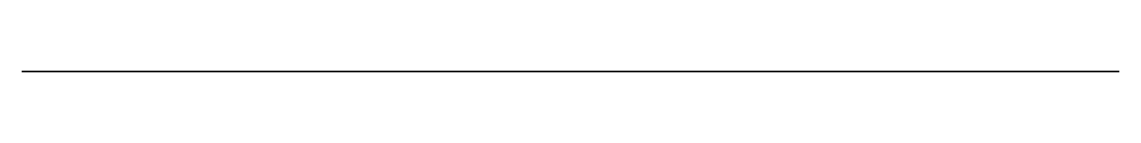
# Model space of a CAD drawing. Header units: millimetres. Extents: x 44.9 to 62.3, y 0 to 0.
import ezdxf

# ---------------------------------------------------------------- set-up
doc = ezdxf.new("R2010")
doc.units = ezdxf.units.MM
doc.layers.get('0').update_dxf_attribs({"color": 194, "true_color": 0x551cb1})

msp = doc.modelspace()

# ---------------------------------------------------------------- linework, layer by layer
at = {"color": 121, "true_color": 0xa6e5e5}
msp.add_polyline3d([(54.766, 0, 76.333), (54.761, 0, 82.569), (55.144, 0, 82.675), (55.519, 0, 82.797), (55.888, 0, 82.937), (56.248, 0, 83.093), (56.601, 0, 83.265), (56.944, 0, 83.453), (57.278, 0, 83.656), (57.603, 0, 83.874), (57.917, 0, 84.107), (58.22, 0, 84.354), (58.511, 0, 84.615), (58.791, 0, 84.89), (59.059, 0, 85.177), (59.314, 0, 85.478), (59.555, 0, 85.791), (59.782, 0, 86.116), (59.994, 0, 86.451), (60.19, 0, 86.796), (60.369, 0, 87.148), (60.531, 0, 87.507), (60.676, 0, 87.873), (60.805, 0, 88.245), (60.916, 0, 88.621), (61.009, 0, 89.003), (61.085, 0, 89.388), (61.143, 0, 89.777), (61.184, 0, 90.168), (61.206, 0, 90.561), (61.21, 0, 90.955), (61.195, 0, 91.349), (61.162, 0, 91.744), (61.11, 0, 92.137), (61.069, 0, 92.363), (61.019, 0, 92.587), (60.96, 0, 92.808), (60.893, 0, 93.027), (60.817, 0, 93.244), (60.733, 0, 93.458), (60.544, 0, 93.882), (60.328, 0, 94.298), (60.089, 0, 94.708), (59.829, 0, 95.113), (59.553, 0, 95.514), (57.101, 0, 98.673), (56.366, 0, 99.733), (55.689, 0, 100.833), (54.926, 0, 102.263), (54.265, 0, 103.74), (53.707, 0, 105.259), (53.255, 0, 106.815), (52.911, 0, 108.399), (52.678, 0, 110), (52.555, 0, 111.614), (52.544, 0, 113.234), (52.846, 0, 113.256), (53.144, 0, 113.296), (53.437, 0, 113.354), (53.726, 0, 113.43), (54.008, 0, 113.522), (54.284, 0, 113.631), (54.553, 0, 113.756), (54.813, 0, 113.896), (55.065, 0, 114.052), (55.308, 0, 114.223), (55.54, 0, 114.407), (55.762, 0, 114.606), (55.973, 0, 114.818), (56.171, 0, 115.042), (56.356, 0, 115.28), (56.528, 0, 115.529), (56.685, 0, 115.788), (56.824, 0, 116.054), (56.947, 0, 116.327), (57.053, 0, 116.606), (57.141, 0, 116.889), (57.213, 0, 117.176), (57.267, 0, 117.467), (57.304, 0, 117.76), (57.323, 0, 118.055), (57.326, 0, 118.35), (57.31, 0, 118.646), (57.277, 0, 118.941), (57.226, 0, 119.234), (57.158, 0, 119.525), (57.071, 0, 119.813), (56.967, 0, 120.097), (56.845, 0, 120.375), (56.708, 0, 120.642), (56.556, 0, 120.9), (56.39, 0, 121.147), (56.21, 0, 121.383), (56.016, 0, 121.607), (55.81, 0, 121.819), (55.592, 0, 122.018), (55.363, 0, 122.204), (55.122, 0, 122.376), (54.872, 0, 122.534), (54.612, 0, 122.677), (54.343, 0, 122.805), (54.066, 0, 122.917), (53.781, 0, 123.012), (53.488, 0, 123.091), (53.488, 0, 126.496), (53.259, 0, 126.583), (53.035, 0, 126.679), (52.814, 0, 126.784), (52.599, 0, 126.899), (52.388, 0, 127.022), (52.182, 0, 127.154), (51.982, 0, 127.294), (51.788, 0, 127.443), (51.599, 0, 127.599), (51.418, 0, 127.764), (51.243, 0, 127.936), (51.076, 0, 128.115), (50.916, 0, 128.301), (50.764, 0, 128.493), (50.62, 0, 128.691), (50.484, 0, 128.895), (50.305, 0, 129.196), (50.146, 0, 129.508), (50.075, 0, 129.667), (50.009, 0, 129.829), (49.95, 0, 129.993), (49.898, 0, 130.158), (49.852, 0, 130.33), (49.815, 0, 130.504), (49.785, 0, 130.68), (49.762, 0, 130.857), (49.734, 0, 131.214), (49.726, 0, 131.572), (44.877, 0, 131.577), (44.877, 0, 101.664), (46.083, 0, 100.461), (46.083, 0, 28.456), (44.877, 0, 27.247), (44.877, 0, 1.647), (62.268, 0, 1.647), (62.268, 0, 69.823), (62.267, 0, 70.111), (62.261, 0, 70.255), (62.249, 0, 70.395), (62.24, 0, 70.464), (62.228, 0, 70.532), (62.213, 0, 70.599), (62.195, 0, 70.664), (62.174, 0, 70.727), (62.148, 0, 70.789), (62.134, 0, 70.819), (62.119, 0, 70.848), (62.103, 0, 70.877), (62.085, 0, 70.906), (62.045, 0, 70.964), (62, 0, 71.02), (61.952, 0, 71.073), (61.901, 0, 71.122), (61.846, 0, 71.169), (61.788, 0, 71.211), (61.727, 0, 71.25), (61.663, 0, 71.284), (61.595, 0, 71.316), (61.524, 0, 71.345), (61.379, 0, 71.397), (61.08, 0, 71.487), (60.249, 0, 71.718), (59.84, 0, 71.841), (59.443, 0, 71.98), (59.281, 0, 72.047), (59.122, 0, 72.122), (58.966, 0, 72.204), (58.814, 0, 72.293), (58.665, 0, 72.388), (58.521, 0, 72.489), (58.382, 0, 72.596), (58.247, 0, 72.709), (58.121, 0, 72.826), (58.001, 0, 72.95), (57.887, 0, 73.08), (57.778, 0, 73.215), (57.574, 0, 73.5), (57.385, 0, 73.801), (56.686, 0, 75.073), (56.492, 0, 75.403), (56.388, 0, 75.56), (56.333, 0, 75.635), (56.276, 0, 75.708), (56.217, 0, 75.777), (56.156, 0, 75.842), (56.092, 0, 75.904), (56.025, 0, 75.961), (55.956, 0, 76.014), (55.92, 0, 76.038), (55.883, 0, 76.061), (55.845, 0, 76.082), (55.807, 0, 76.103), (55.767, 0, 76.121), (55.727, 0, 76.138), (55.616, 0, 76.178), (55.501, 0, 76.213), (55.382, 0, 76.243), (55.261, 0, 76.268), (55.014, 0, 76.307)], close=True, dxfattribs=at)

doc.saveas('drawing.dxf')
